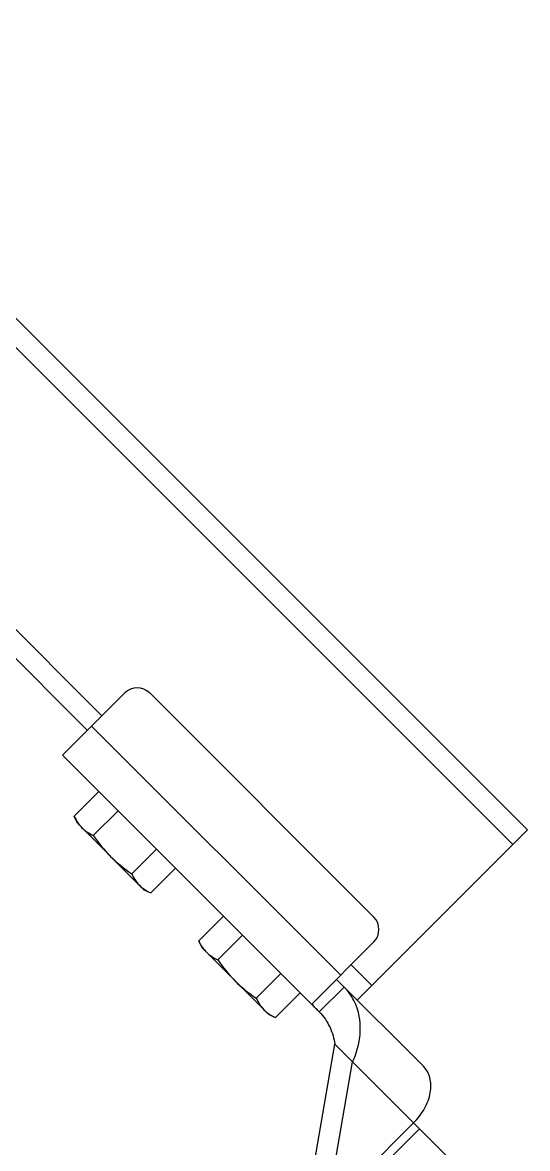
# Model space of a CAD drawing. Extents: x 1382187 to 1725648, y 860327 to 1571294.
# Drawn here: x 1504817 to 1505841, y 1248593 to 1250877 of the extents above; entities that cross this region are included whole.
import ezdxf

# ---------------------------------------------------------------- set-up
doc = ezdxf.new("R2010")
doc.units = 0
doc.header["$LTSCALE"] = 1000
doc.header["$MEASUREMENT"] = 0

msp = doc.modelspace()

# ---------------------------------------------------------------- linework, layer by layer
at = {"linetype": 'Continuous'}
for p, q in [((1501632.5, 1253447.9), (1505841.3, 1249239.1)), ((1501603, 1253418.4), (1505811.8, 1249209.6)), ((1501864, 1252584.9), (1504978.4, 1249470.6)), ((1501834.5, 1252555.5), (1504948.9, 1249441.1)), ((1504898.4, 1249390.6), (1505024.7, 1249516.9)), ((1505075.2, 1249516.9), (1505529.8, 1249062.3)), ((1504957.3, 1249449.6), (1505462.5, 1248944.4)), ((1505419.1, 1248869.9), (1504898.4, 1249390.6)), ((1504972.1, 1249316.8), (1504922.1, 1249266.8)), ((1504928.7, 1249252.5), (1504922.1, 1249266.8)), ((1505011, 1249278), (1504960.9, 1249227.9)), ((1504928.7, 1249252.5), (1505063.4, 1249117.8)), ((1505841.3, 1249239.1), (1505496.1, 1248893.9)), ((1505088.8, 1249200.2), (1505038.7, 1249150.1)), ((1505127.7, 1249161.3), (1505077.6, 1249111.2)), ((1505063.4, 1249117.8), (1505077.6, 1249111.2)), ((1505224.7, 1249064.3), (1505174.6, 1249014.2)), ((1505181.3, 1249000), (1505174.6, 1249014.2)), ((1505263.6, 1249025.4), (1505213.5, 1248975.3)), ((1505406, 1248887.9), (1505529.8, 1249011.8)), ((1505181.3, 1249000), (1505316, 1248865.3)), ((1505483.5, 1248965.5), (1505525.6, 1248923.4)), ((1505341.4, 1248947.6), (1505291.3, 1248897.5)), ((1505419.1, 1248869.9), (1505469.6, 1248920.4)), ((1505454, 1248936), (1505630.2, 1248759.8)), ((1505380.3, 1248908.7), (1505330.2, 1248858.6)), ((1505316, 1248865.3), (1505330.2, 1248858.6)), ((1505399.4, 1248505.2), (1505450.8, 1248804.6)), ((1505450.8, 1248804.6), (1505827.7, 1248427.6)), ((1505435.1, 1248469.4), (1505486.5, 1248768.8)), ((1505421.2, 1248431.7), (1505622.4, 1248632.9)), ((1505610.5, 1248644.8), (1505435.1, 1248469.4))]:
    msp.add_line(p, q, dxfattribs=at)
for centre, start, end in [((1505049.9, 1249491.6), 45, 135), ((1505504.5, 1249037), 315, 45)]:
    msp.add_arc(centre, 35.7, start, end, dxfattribs=at)
for points, knots in [([(1504922.1, 1249266.8), (1504922.6, 1249265.6), (1504924.9, 1249260.9), (1504927.5, 1249256.4), (1504929.7, 1249253.2)], [0, 0, 0, 0, 0.253346, 1, 1, 1, 1]), ([(1504937.7, 1249243.5), (1504941, 1249240.2), (1504948.4, 1249234.3), (1504956.6, 1249229.9), (1504960.9, 1249227.9)], [0, 0, 0, 0, 0.493589, 1, 1, 1, 1]), ([(1505038.7, 1249150.1), (1505040.7, 1249145.8), (1505045.2, 1249137.5), (1505051.1, 1249130.1), (1505054.4, 1249126.9)], [0, 0, 0, 0, 0.506411, 1, 1, 1, 1]), ([(1505054.4, 1249126.9), (1505057.6, 1249123.6), (1505065, 1249117.7), (1505073.3, 1249113.2), (1505077.6, 1249111.2)], [0, 0, 0, 0, 0.493589, 1, 1, 1, 1]), ([(1505174.6, 1249014.2), (1505175.2, 1249013), (1505177.5, 1249008.3), (1505180.1, 1249003.8), (1505182.3, 1249000.6)], [0, 0, 0, 0, 0.253346, 1, 1, 1, 1]), ([(1505190.3, 1248990.9), (1505193.6, 1248987.7), (1505200.9, 1248981.8), (1505209.2, 1248977.3), (1505213.5, 1248975.3)], [0, 0, 0, 0, 0.493589, 1, 1, 1, 1]), ([(1505494.1, 1248882.6), (1505492.7, 1248886.1), (1505486.6, 1248899.9), (1505477.6, 1248912.4), (1505469.6, 1248920.4)], [0, 0, 0, 0, 0.252907, 1, 1, 1, 1]), ([(1505291.3, 1248897.5), (1505293.3, 1248893.2), (1505297.8, 1248884.9), (1505303.7, 1248877.6), (1505306.9, 1248874.3)], [0, 0, 0, 0, 0.506411, 1, 1, 1, 1]), ([(1505306.9, 1248874.3), (1505310.2, 1248871), (1505317.6, 1248865.1), (1505325.9, 1248860.6), (1505330.2, 1248858.6)], [0, 0, 0, 0, 0.493589, 1, 1, 1, 1]), ([(1505419.1, 1248869.9), (1505417.1, 1248871.9), (1505413.2, 1248875.8), (1505408.6, 1248880.5), (1505404.3, 1248886.3), (1505406, 1248887.9)], [0, 0, 0, 0, 0.378665, 0.693291, 1, 1, 1, 1]), ([(1505486.5, 1248768.8), (1505495, 1248786.3), (1505505.9, 1248824.5), (1505501.1, 1248864.5), (1505494.1, 1248882.6)], [0, 0, 0, 0, 0.500769, 1, 1, 1, 1]), ([(1505419.1, 1248869.9), (1505428.2, 1248860.8), (1505442.3, 1248840), (1505448.9, 1248816.1), (1505450.8, 1248804.6)], [0, 0, 0, 0, 0.522516, 1, 1, 1, 1]), ([(1505610.5, 1248644.8), (1505619.2, 1248653.5), (1505633.7, 1248672.6), (1505645.8, 1248704.6), (1505646, 1248735.8), (1505636.5, 1248753.5), (1505630.2, 1248759.8)], [0, 0, 0, 0, 0.287971, 0.555344, 0.790532, 1, 1, 1, 1])]:
    msp.add_open_spline(points, degree=3, knots=knots, dxfattribs=at)
for points in [[(1504929.7, 1249253.2), (1504932.1, 1249249.8), (1504934.7, 1249246.5), (1504937.7, 1249243.5)], [(1504960.9, 1249227.9), (1504971.4, 1249212.7), (1504983, 1249198.2), (1504996, 1249185.2)], [(1504996, 1249185.2), (1505009.1, 1249172.2), (1505023.6, 1249160.6), (1505038.7, 1249150.1)], [(1505182.3, 1249000.6), (1505184.6, 1248997.2), (1505187.3, 1248993.9), (1505190.3, 1248990.9)], [(1505213.5, 1248975.3), (1505224, 1248960.2), (1505235.6, 1248945.6), (1505248.6, 1248932.6)], [(1505248.6, 1248932.6), (1505261.6, 1248919.6), (1505276.1, 1248908), (1505291.3, 1248897.5)]]:
    msp.add_open_spline(points, degree=3, dxfattribs=at)

doc.saveas('drawing.dxf')
